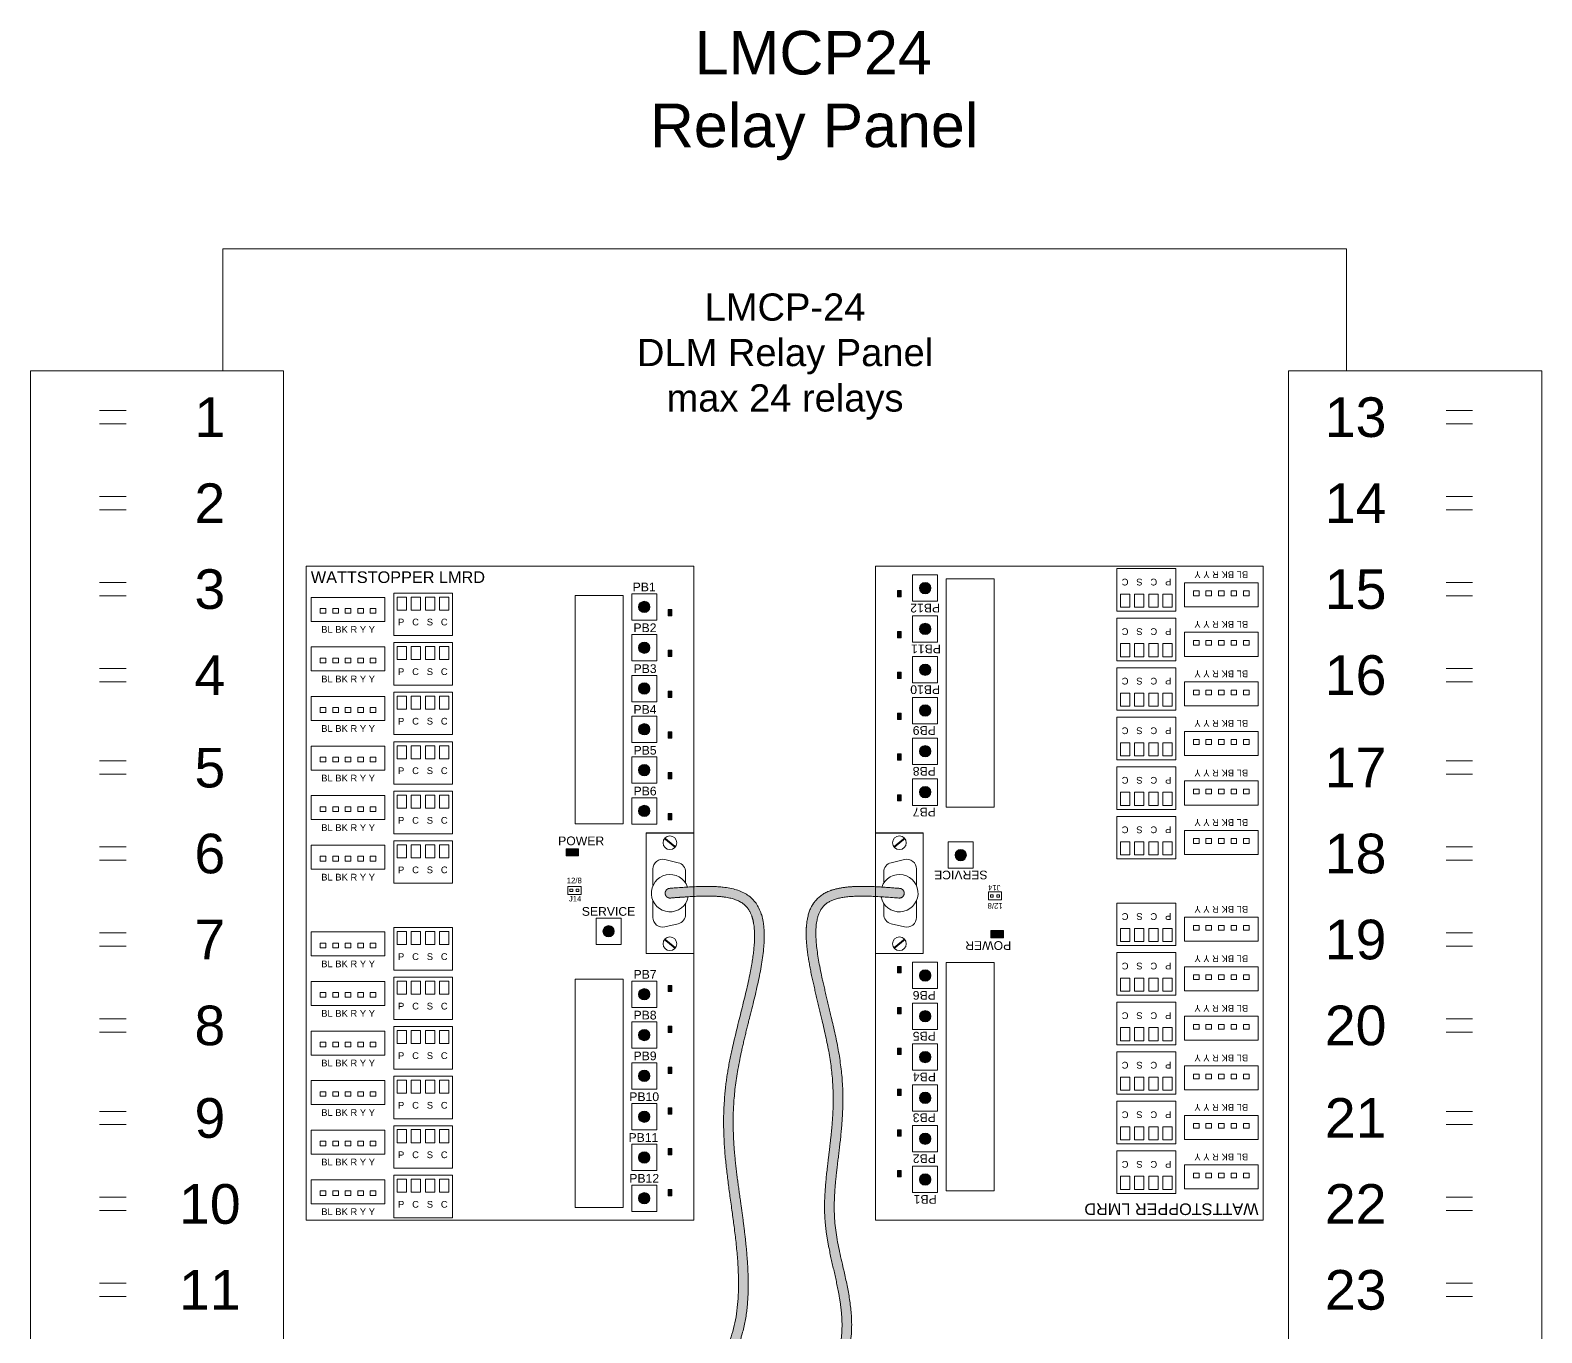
# Model space of a CAD drawing. Header units: inches. Extents: x -60 to 2005, y -577 to 104.
# Drawn here: x 546.19 to 561.79, y -368.43 to -354.99 of the extents above; entities that cross this region are included whole.
import ezdxf
from ezdxf.enums import TextEntityAlignment as Align

# ---------------------------------------------------------------- set-up
doc = ezdxf.new("R2010")
doc.units = ezdxf.units.IN
doc.header["$MEASUREMENT"] = 0
doc.layers.get('0').update_dxf_attribs({"lineweight": 5})
doc.layers.add('PANEL', color=7, linetype='Continuous', lineweight=0)
doc.layers.add('WS_DETAIL', color=7, linetype='Continuous', lineweight=5)
doc.styles.add('ARIAL', font='arial.ttf')

# ---------------------------------------------------------------- blocks, each defined once
blk = doc.blocks.new('LMRD_TW')
at = {"layer": 'PANEL'}
h = blk.add_hatch(color=256, dxfattribs=at)
h.dxf.hatch_style = 1
edge = h.paths.add_edge_path()
edge.add_arc((3.488, 6.329), 0.0585, 0, 360)
h = blk.add_hatch(color=256, dxfattribs=at)
h.dxf.hatch_style = 1
h.paths.add_polyline_path([(3.736, 6.238), (3.736, 6.303), (3.773, 6.303), (3.773, 6.238)])
h = blk.add_hatch(color=256, dxfattribs=at)
h.dxf.hatch_style = 1
edge = h.paths.add_edge_path()
edge.add_arc((3.488, 5.908), 0.0585, 0, 360)
h = blk.add_hatch(color=256, dxfattribs=at)
h.dxf.hatch_style = 1
h.paths.add_polyline_path([(3.736, 5.817), (3.736, 5.882), (3.773, 5.882), (3.773, 5.817)])
h = blk.add_hatch(color=256, dxfattribs=at)
h.dxf.hatch_style = 1
edge = h.paths.add_edge_path()
edge.add_arc((3.488, 5.487), 0.0585, 0, 360)
h = blk.add_hatch(color=256, dxfattribs=at)
h.dxf.hatch_style = 1
h.paths.add_polyline_path([(3.736, 5.396), (3.736, 5.461), (3.773, 5.461), (3.773, 5.396)])
h = blk.add_hatch(color=256, dxfattribs=at)
h.dxf.hatch_style = 1
edge = h.paths.add_edge_path()
edge.add_arc((3.488, 5.066), 0.0585, 0, 360)
h = blk.add_hatch(color=256, dxfattribs=at)
h.dxf.hatch_style = 1
h.paths.add_polyline_path([(3.736, 4.975), (3.736, 5.04), (3.773, 5.04), (3.773, 4.975)])
h = blk.add_hatch(color=256, dxfattribs=at)
h.dxf.hatch_style = 1
edge = h.paths.add_edge_path()
edge.add_arc((3.488, 4.645), 0.0585, 0, 360)
h = blk.add_hatch(color=256, dxfattribs=at)
h.dxf.hatch_style = 1
h.paths.add_polyline_path([(3.736, 4.554), (3.736, 4.619), (3.773, 4.619), (3.773, 4.554)])
h = blk.add_hatch(color=256, dxfattribs=at)
h.dxf.hatch_style = 1
edge = h.paths.add_edge_path()
edge.add_arc((3.488, 4.224), 0.0585, 0, 360)
h = blk.add_hatch(color=256, dxfattribs=at)
h.dxf.hatch_style = 1
h.paths.add_polyline_path([(3.736, 4.133), (3.736, 4.198), (3.773, 4.198), (3.773, 4.133)])
h = blk.add_hatch(color=256, dxfattribs=at)
h.dxf.hatch_style = 1
h.paths.add_polyline_path([(2.681, 3.834), (2.81, 3.834), (2.81, 3.76), (2.681, 3.76)])
h = blk.add_hatch(color=256, dxfattribs=at)
h.dxf.hatch_style = 1
edge = h.paths.add_edge_path()
edge.add_arc((3.121, 2.982), 0.0585, 0, 360)
h = blk.add_hatch(color=256, dxfattribs=at)
h.dxf.hatch_style = 1
edge = h.paths.add_edge_path()
edge.add_arc((3.488, 2.332), 0.0585, 0, 360)
h = blk.add_hatch(color=256, dxfattribs=at)
h.dxf.hatch_style = 1
h.paths.add_polyline_path([(3.736, 2.423), (3.736, 2.359), (3.773, 2.359), (3.773, 2.423)])
h = blk.add_hatch(color=256, dxfattribs=at)
h.dxf.hatch_style = 1
edge = h.paths.add_edge_path()
edge.add_arc((3.488, 1.911), 0.0585, 0, 360)
h = blk.add_hatch(color=256, dxfattribs=at)
h.dxf.hatch_style = 1
h.paths.add_polyline_path([(3.736, 2.002), (3.736, 1.938), (3.773, 1.938), (3.773, 2.002)])
h = blk.add_hatch(color=256, dxfattribs=at)
h.dxf.hatch_style = 1
h.paths.add_polyline_path([(3.736, 1.581), (3.736, 1.516), (3.773, 1.516), (3.773, 1.581)])
h = blk.add_hatch(color=256, dxfattribs=at)
h.dxf.hatch_style = 1
edge = h.paths.add_edge_path()
edge.add_arc((3.488, 1.49), 0.0585, 0, 360)
h = blk.add_hatch(color=256, dxfattribs=at)
h.dxf.hatch_style = 1
edge = h.paths.add_edge_path()
edge.add_arc((3.488, 1.069), 0.0585, 0, 360)
h = blk.add_hatch(color=256, dxfattribs=at)
h.dxf.hatch_style = 1
h.paths.add_polyline_path([(3.736, 1.16), (3.736, 1.095), (3.773, 1.095), (3.773, 1.16)])
h = blk.add_hatch(color=256, dxfattribs=at)
h.dxf.hatch_style = 1
edge = h.paths.add_edge_path()
edge.add_arc((3.488, 0.648), 0.0585, 0, 360)
h = blk.add_hatch(color=256, dxfattribs=at)
h.dxf.hatch_style = 1
h.paths.add_polyline_path([(3.736, 0.739), (3.736, 0.674), (3.773, 0.674), (3.773, 0.739)])
h = blk.add_hatch(color=256, dxfattribs=at)
h.dxf.hatch_style = 1
h.paths.add_polyline_path([(3.736, 0.318), (3.736, 0.253), (3.773, 0.253), (3.773, 0.318)])
h = blk.add_hatch(color=256, dxfattribs=at)
h.dxf.hatch_style = 1
edge = h.paths.add_edge_path()
edge.add_arc((3.488, 0.227), 0.0585, 0, 360)
for p, q in [((0, 6.75), (4, 6.75)), ((0, 0), (0, 6.75)), ((4, 0), (4, 6.75)), ((4, 0), (0, 0))]:
    blk.add_line(p, q, dxfattribs=at)
for points in [[(0.052, 6.179), (0.052, 6.427), (0.813, 6.427), (0.813, 6.179)], [(0.903, 6.472), (1.511, 6.472), (1.511, 6.033), (0.903, 6.033)], [(0.938, 6.431), (1.035, 6.431), (1.035, 6.296), (0.938, 6.296)], [(1.084, 6.431), (1.181, 6.431), (1.181, 6.296), (1.084, 6.296)], [(1.23, 6.431), (1.327, 6.431), (1.327, 6.296), (1.23, 6.296)], [(1.376, 6.431), (1.473, 6.431), (1.473, 6.296), (1.376, 6.296)], [(2.775, 6.447), (3.27, 6.447), (3.27, 4.09), (2.775, 4.09)], [(3.359, 6.193), (3.359, 6.465), (3.617, 6.465), (3.617, 6.193)], [(0.144, 6.264), (0.144, 6.313), (0.202, 6.313), (0.202, 6.264)], [(0.274, 6.264), (0.274, 6.313), (0.332, 6.313), (0.332, 6.264)], [(0.403, 6.264), (0.403, 6.313), (0.461, 6.313), (0.461, 6.264)], [(0.591, 6.264), (0.591, 6.313), (0.533, 6.313), (0.533, 6.264)], [(0.72, 6.264), (0.72, 6.313), (0.662, 6.313), (0.662, 6.264)], [(3.736, 6.238), (3.736, 6.303), (3.773, 6.303), (3.773, 6.238)], [(0.903, 5.961), (1.511, 5.961), (1.511, 5.522), (0.903, 5.522)], [(3.359, 5.772), (3.359, 6.044), (3.617, 6.044), (3.617, 5.772)], [(0.052, 5.668), (0.052, 5.916), (0.813, 5.916), (0.813, 5.668)], [(0.144, 5.752), (0.144, 5.801), (0.202, 5.801), (0.202, 5.752)], [(0.274, 5.752), (0.274, 5.801), (0.332, 5.801), (0.332, 5.752)], [(0.403, 5.752), (0.403, 5.801), (0.461, 5.801), (0.461, 5.752)], [(0.591, 5.752), (0.591, 5.801), (0.533, 5.801), (0.533, 5.752)], [(0.72, 5.752), (0.72, 5.801), (0.662, 5.801), (0.662, 5.752)], [(0.938, 5.92), (1.035, 5.92), (1.035, 5.785), (0.938, 5.785)], [(1.084, 5.92), (1.181, 5.92), (1.181, 5.785), (1.084, 5.785)], [(1.23, 5.92), (1.327, 5.92), (1.327, 5.785), (1.23, 5.785)], [(1.376, 5.92), (1.473, 5.92), (1.473, 5.785), (1.376, 5.785)], [(3.736, 5.817), (3.736, 5.882), (3.773, 5.882), (3.773, 5.817)], [(3.359, 5.351), (3.359, 5.623), (3.617, 5.623), (3.617, 5.351)], [(3.736, 5.396), (3.736, 5.461), (3.773, 5.461), (3.773, 5.396)], [(0.052, 5.157), (0.052, 5.405), (0.813, 5.405), (0.813, 5.157)], [(0.903, 5.45), (1.511, 5.45), (1.511, 5.011), (0.903, 5.011)], [(0.938, 5.409), (1.035, 5.409), (1.035, 5.274), (0.938, 5.274)], [(1.084, 5.409), (1.181, 5.409), (1.181, 5.274), (1.084, 5.274)], [(1.23, 5.409), (1.327, 5.409), (1.327, 5.274), (1.23, 5.274)], [(1.376, 5.409), (1.473, 5.409), (1.473, 5.274), (1.376, 5.274)], [(0.144, 5.241), (0.144, 5.29), (0.202, 5.29), (0.202, 5.241)], [(0.274, 5.241), (0.274, 5.29), (0.332, 5.29), (0.332, 5.241)], [(0.403, 5.241), (0.403, 5.29), (0.461, 5.29), (0.461, 5.241)], [(0.591, 5.241), (0.591, 5.29), (0.533, 5.29), (0.533, 5.241)], [(0.72, 5.241), (0.72, 5.29), (0.662, 5.29), (0.662, 5.241)], [(3.359, 4.93), (3.359, 5.202), (3.617, 5.202), (3.617, 4.93)], [(3.736, 4.975), (3.736, 5.04), (3.773, 5.04), (3.773, 4.975)], [(0.052, 4.645), (0.052, 4.893), (0.813, 4.893), (0.813, 4.645)], [(0.903, 4.938), (1.511, 4.938), (1.511, 4.499), (0.903, 4.499)], [(0.938, 4.897), (1.035, 4.897), (1.035, 4.762), (0.938, 4.762)], [(1.084, 4.897), (1.181, 4.897), (1.181, 4.762), (1.084, 4.762)], [(1.23, 4.897), (1.327, 4.897), (1.327, 4.762), (1.23, 4.762)], [(1.376, 4.897), (1.473, 4.897), (1.473, 4.762), (1.376, 4.762)], [(0.144, 4.73), (0.144, 4.779), (0.202, 4.779), (0.202, 4.73)], [(0.274, 4.73), (0.274, 4.779), (0.332, 4.779), (0.332, 4.73)], [(0.403, 4.73), (0.403, 4.779), (0.461, 4.779), (0.461, 4.73)], [(0.591, 4.73), (0.591, 4.779), (0.533, 4.779), (0.533, 4.73)], [(0.72, 4.73), (0.72, 4.779), (0.662, 4.779), (0.662, 4.73)], [(3.359, 4.509), (3.359, 4.781), (3.617, 4.781), (3.617, 4.509)], [(3.736, 4.554), (3.736, 4.619), (3.773, 4.619), (3.773, 4.554)], [(0.052, 4.134), (0.052, 4.382), (0.813, 4.382), (0.813, 4.134)], [(0.903, 4.427), (1.511, 4.427), (1.511, 3.988), (0.903, 3.988)], [(0.938, 4.386), (1.035, 4.386), (1.035, 4.251), (0.938, 4.251)], [(1.084, 4.386), (1.181, 4.386), (1.181, 4.251), (1.084, 4.251)], [(1.23, 4.386), (1.327, 4.386), (1.327, 4.251), (1.23, 4.251)], [(1.376, 4.386), (1.473, 4.386), (1.473, 4.251), (1.376, 4.251)], [(0.144, 4.218), (0.144, 4.267), (0.202, 4.267), (0.202, 4.218)], [(0.274, 4.218), (0.274, 4.267), (0.332, 4.267), (0.332, 4.218)], [(0.403, 4.218), (0.403, 4.267), (0.461, 4.267), (0.461, 4.218)], [(0.591, 4.218), (0.591, 4.267), (0.533, 4.267), (0.533, 4.218)], [(0.72, 4.218), (0.72, 4.267), (0.662, 4.267), (0.662, 4.218)], [(3.359, 4.088), (3.359, 4.36), (3.617, 4.36), (3.617, 4.088)], [(3.736, 4.133), (3.736, 4.198), (3.773, 4.198), (3.773, 4.133)], [(0.903, 3.916), (1.511, 3.916), (1.511, 3.477), (0.903, 3.477)], [(3.509, 2.754), (3.509, 3.996), (4, 3.996), (4, 2.754)], [(0.052, 3.623), (0.052, 3.871), (0.813, 3.871), (0.813, 3.623)], [(0.144, 3.707), (0.144, 3.756), (0.202, 3.756), (0.202, 3.707)], [(0.274, 3.707), (0.274, 3.756), (0.332, 3.756), (0.332, 3.707)], [(0.403, 3.707), (0.403, 3.756), (0.461, 3.756), (0.461, 3.707)], [(0.591, 3.707), (0.591, 3.756), (0.533, 3.756), (0.533, 3.707)], [(0.72, 3.707), (0.72, 3.756), (0.662, 3.756), (0.662, 3.707)], [(0.938, 3.875), (1.035, 3.875), (1.035, 3.74), (0.938, 3.74)], [(1.084, 3.875), (1.181, 3.875), (1.181, 3.74), (1.084, 3.74)], [(1.23, 3.875), (1.327, 3.875), (1.327, 3.74), (1.23, 3.74)], [(1.376, 3.875), (1.473, 3.875), (1.473, 3.74), (1.376, 3.74)], [(2.681, 3.834), (2.81, 3.834), (2.81, 3.76), (2.681, 3.76)], [(2.701, 3.36), (2.701, 3.443), (2.836, 3.443), (2.836, 3.36)], [(2.75, 3.391), (2.75, 3.415), (2.721, 3.415), (2.721, 3.391)], [(2.815, 3.391), (2.815, 3.415), (2.786, 3.415), (2.786, 3.391)], [(0.052, 2.728), (0.052, 2.976), (0.813, 2.976), (0.813, 2.728)], [(0.903, 3.021), (1.511, 3.021), (1.511, 2.582), (0.903, 2.582)], [(0.938, 2.98), (1.035, 2.98), (1.035, 2.845), (0.938, 2.845)], [(1.084, 2.98), (1.181, 2.98), (1.181, 2.845), (1.084, 2.845)], [(1.23, 2.98), (1.327, 2.98), (1.327, 2.845), (1.23, 2.845)], [(1.376, 2.98), (1.473, 2.98), (1.473, 2.845), (1.376, 2.845)], [(2.992, 2.846), (2.992, 3.118), (3.25, 3.118), (3.25, 2.846)], [(0.144, 2.812), (0.144, 2.861), (0.202, 2.861), (0.202, 2.812)], [(0.274, 2.812), (0.274, 2.861), (0.332, 2.861), (0.332, 2.812)], [(0.403, 2.812), (0.403, 2.861), (0.461, 2.861), (0.461, 2.812)], [(0.591, 2.812), (0.591, 2.861), (0.533, 2.861), (0.533, 2.812)], [(0.72, 2.812), (0.72, 2.861), (0.662, 2.861), (0.662, 2.812)], [(0.903, 2.51), (1.511, 2.51), (1.511, 2.071), (0.903, 2.071)], [(0.052, 2.217), (0.052, 2.465), (0.813, 2.465), (0.813, 2.217)], [(0.144, 2.301), (0.144, 2.35), (0.202, 2.35), (0.202, 2.301)], [(0.274, 2.301), (0.274, 2.35), (0.332, 2.35), (0.332, 2.301)], [(0.403, 2.301), (0.403, 2.35), (0.461, 2.35), (0.461, 2.301)], [(0.591, 2.301), (0.591, 2.35), (0.533, 2.35), (0.533, 2.301)], [(0.72, 2.301), (0.72, 2.35), (0.662, 2.35), (0.662, 2.301)], [(0.938, 2.469), (1.035, 2.469), (1.035, 2.334), (0.938, 2.334)], [(1.084, 2.469), (1.181, 2.469), (1.181, 2.334), (1.084, 2.334)], [(1.23, 2.469), (1.327, 2.469), (1.327, 2.334), (1.23, 2.334)], [(1.376, 2.469), (1.473, 2.469), (1.473, 2.334), (1.376, 2.334)], [(2.775, 2.488), (3.27, 2.488), (3.27, 0.131), (2.775, 0.131)], [(3.359, 2.196), (3.359, 2.469), (3.617, 2.469), (3.617, 2.196)], [(3.736, 2.423), (3.736, 2.359), (3.773, 2.359), (3.773, 2.423)], [(3.359, 1.775), (3.359, 2.048), (3.617, 2.048), (3.617, 1.775)], [(0.052, 1.705), (0.052, 1.953), (0.813, 1.953), (0.813, 1.705)], [(0.903, 1.998), (1.511, 1.998), (1.511, 1.559), (0.903, 1.559)], [(0.938, 1.957), (1.035, 1.957), (1.035, 1.823), (0.938, 1.823)], [(1.084, 1.957), (1.181, 1.957), (1.181, 1.823), (1.084, 1.823)], [(1.23, 1.957), (1.327, 1.957), (1.327, 1.823), (1.23, 1.823)], [(1.376, 1.957), (1.473, 1.957), (1.473, 1.823), (1.376, 1.823)], [(3.736, 2.002), (3.736, 1.938), (3.773, 1.938), (3.773, 2.002)], [(0.144, 1.79), (0.144, 1.839), (0.202, 1.839), (0.202, 1.79)], [(0.274, 1.79), (0.274, 1.839), (0.332, 1.839), (0.332, 1.79)], [(0.403, 1.79), (0.403, 1.839), (0.461, 1.839), (0.461, 1.79)], [(0.591, 1.79), (0.591, 1.839), (0.533, 1.839), (0.533, 1.79)], [(0.72, 1.79), (0.72, 1.839), (0.662, 1.839), (0.662, 1.79)], [(3.359, 1.354), (3.359, 1.626), (3.617, 1.626), (3.617, 1.354)], [(3.736, 1.581), (3.736, 1.516), (3.773, 1.516), (3.773, 1.581)], [(0.052, 1.194), (0.052, 1.442), (0.813, 1.442), (0.813, 1.194)], [(0.903, 1.487), (1.511, 1.487), (1.511, 1.048), (0.903, 1.048)], [(0.938, 1.446), (1.035, 1.446), (1.035, 1.311), (0.938, 1.311)], [(1.084, 1.446), (1.181, 1.446), (1.181, 1.311), (1.084, 1.311)], [(1.23, 1.446), (1.327, 1.446), (1.327, 1.311), (1.23, 1.311)], [(1.376, 1.446), (1.473, 1.446), (1.473, 1.311), (1.376, 1.311)], [(0.144, 1.279), (0.144, 1.327), (0.202, 1.327), (0.202, 1.279)], [(0.274, 1.279), (0.274, 1.327), (0.332, 1.327), (0.332, 1.279)], [(0.403, 1.279), (0.403, 1.327), (0.461, 1.327), (0.461, 1.279)], [(0.591, 1.279), (0.591, 1.327), (0.533, 1.327), (0.533, 1.279)], [(0.72, 1.279), (0.72, 1.327), (0.662, 1.327), (0.662, 1.279)], [(3.359, 0.933), (3.359, 1.205), (3.617, 1.205), (3.617, 0.933)], [(3.736, 1.16), (3.736, 1.095), (3.773, 1.095), (3.773, 1.16)], [(0.903, 0.976), (1.511, 0.976), (1.511, 0.537), (0.903, 0.537)], [(0.052, 0.683), (0.052, 0.931), (0.813, 0.931), (0.813, 0.683)], [(0.144, 0.767), (0.144, 0.816), (0.202, 0.816), (0.202, 0.767)], [(0.274, 0.767), (0.274, 0.816), (0.332, 0.816), (0.332, 0.767)], [(0.403, 0.767), (0.403, 0.816), (0.461, 0.816), (0.461, 0.767)], [(0.591, 0.767), (0.591, 0.816), (0.533, 0.816), (0.533, 0.767)], [(0.72, 0.767), (0.72, 0.816), (0.662, 0.816), (0.662, 0.767)], [(0.938, 0.935), (1.035, 0.935), (1.035, 0.8), (0.938, 0.8)], [(1.084, 0.935), (1.181, 0.935), (1.181, 0.8), (1.084, 0.8)], [(1.23, 0.935), (1.327, 0.935), (1.327, 0.8), (1.23, 0.8)], [(1.376, 0.935), (1.473, 0.935), (1.473, 0.8), (1.376, 0.8)], [(3.359, 0.512), (3.359, 0.784), (3.617, 0.784), (3.617, 0.512)], [(3.736, 0.739), (3.736, 0.674), (3.773, 0.674), (3.773, 0.739)], [(0.052, 0.171), (0.052, 0.419), (0.813, 0.419), (0.813, 0.171)], [(0.903, 0.464), (1.511, 0.464), (1.511, 0.025), (0.903, 0.025)], [(0.938, 0.423), (1.035, 0.423), (1.035, 0.289), (0.938, 0.289)], [(1.084, 0.423), (1.181, 0.423), (1.181, 0.289), (1.084, 0.289)], [(1.23, 0.423), (1.327, 0.423), (1.327, 0.289), (1.23, 0.289)], [(1.376, 0.423), (1.473, 0.423), (1.473, 0.289), (1.376, 0.289)], [(3.359, 0.091), (3.359, 0.363), (3.617, 0.363), (3.617, 0.091)], [(3.736, 0.318), (3.736, 0.253), (3.773, 0.253), (3.773, 0.318)], [(0.144, 0.256), (0.144, 0.305), (0.202, 0.305), (0.202, 0.256)], [(0.274, 0.256), (0.274, 0.305), (0.332, 0.305), (0.332, 0.256)], [(0.403, 0.256), (0.403, 0.305), (0.461, 0.305), (0.461, 0.256)], [(0.591, 0.256), (0.591, 0.305), (0.533, 0.305), (0.533, 0.256)], [(0.72, 0.256), (0.72, 0.305), (0.662, 0.305), (0.662, 0.256)]]:
    blk.add_lwpolyline(points, close=True, dxfattribs=at)
for centre in [(3.488, 6.329), (3.488, 5.908), (3.488, 5.487), (3.488, 5.066), (3.488, 4.645), (3.488, 4.224), (3.121, 2.982), (3.488, 2.332), (3.488, 1.911), (3.488, 1.49), (3.488, 1.069), (3.488, 0.648), (3.488, 0.227)]:
    blk.add_circle(centre, 0.0585, dxfattribs=at)
at = {"layer": 'PANEL', "style": 'ARIAL'}
for s, height, p in [('BL BK R Y Y ', 0.06939, (0.155, 6.062)), ('P   C   S   C', 0.06939, (0.948, 6.138)), ('BL BK R Y Y ', 0.06939, (0.155, 5.551)), ('P   C   S   C', 0.06939, (0.948, 5.626)), ('P   C   S   C', 0.06939, (0.948, 5.115)), ('BL BK R Y Y ', 0.06939, (0.155, 5.04)), ('BL BK R Y Y ', 0.06939, (0.155, 4.528)), ('P   C   S   C', 0.06939, (0.948, 4.604)), ('BL BK R Y Y ', 0.06939, (0.155, 4.017)), ('P   C   S   C', 0.06939, (0.948, 4.092)), ('POWER', 0.09, (2.6, 3.87)), ('P   C   S   C', 0.06939, (0.948, 3.581)), ('BL BK R Y Y ', 0.06939, (0.155, 3.506)), ('SERVICE', 0.09, (2.844, 3.142)), ('BL BK R Y Y ', 0.06939, (0.155, 2.611)), ('P   C   S   C', 0.06939, (0.948, 2.686)), ('P   C   S   C', 0.06939, (0.948, 2.175)), ('BL BK R Y Y ', 0.06939, (0.155, 2.1)), ('P   C   S   C', 0.06939, (0.948, 1.664)), ('BL BK R Y Y ', 0.06939, (0.155, 1.588)), ('BL BK R Y Y ', 0.06939, (0.155, 1.077)), ('P   C   S   C', 0.06939, (0.948, 1.152)), ('BL BK R Y Y ', 0.06939, (0.155, 0.566)), ('P   C   S   C', 0.06939, (0.948, 0.641)), ('P   C   S   C', 0.06939, (0.948, 0.13)), ('BL BK R Y Y ', 0.06939, (0.155, 0.054))]:
    blk.add_text(s, height=height, dxfattribs=at).set_placement(p)
for s, width, insert, char_height, attachment_point in [('WATTSTOPPER LMRD', 1.78982, (0.048, 6.696), 0.12, 1), ('PB1', 0.21546, (3.488, 6.58), 0.09, 2), ('PB2', 0.23192, (3.496, 6.159), 0.09, 2), ('PB3', 0.23284, (3.497, 5.737), 0.09, 2), ('PB4', 0.23247, (3.496, 5.316), 0.09, 2), ('PB5', 0.23351, (3.497, 4.895), 0.09, 2), ('PB6', 0.23278, (3.497, 4.474), 0.09, 2), ('\\pi1.2927;12/8', 2.72871, (1.396, 3.535), 0.05722, 1), ('\\pi1.3029;J14', 2.72871, (1.408, 3.347), 0.05722, 1), ('PB7', 0.23284, (3.497, 2.583), 0.09, 2), ('PB8', 0.23302, (3.497, 2.162), 0.09, 2), ('PB9', 0.23302, (3.497, 1.741), 0.09, 2), ('PB10', 0.30246, (3.488, 1.32), 0.09, 2), ('PB11', 0.28539, (3.48, 0.899), 0.09, 2), ('PB12', 0.30184, (3.488, 0.478), 0.09, 2)]:
    blk.add_mtext_dynamic_manual_height_columns(s, width=width, gutter_width=1, heights=[0], dxfattribs=dict(at, insert=insert, char_height=char_height, attachment_point=attachment_point))
blk = doc.blocks.new('LMCP-24_TW')
at = {"linetype": 'Continuous'}
h = blk.add_hatch(color=256, dxfattribs=at)
h.dxf.hatch_style = 1
edge = h.paths.add_edge_path()
edge.add_spline(control_points=[(-9.44, 122.15), (-9.67, 122.13), (-9.85, 122.29), (-9.87, 122.52), (-9.88, 122.75), (-9.73, 122.93), (-9.5, 122.95), (-8.26, 123.05), (-7.02, 123.14), (-5.12, 123.08), (-4.41, 122.99), (-3.18, 122.55), (-2.67, 122.17), (-1.89, 121.01), (-1.71, 120.18), (-1.66, 118.08), (-1.87, 116.74), (-2.47, 113.89), (-2.88, 112.37), (-3.6, 109.41), (-3.9, 107.98), (-4.36, 104.3), (-4.27, 102.23), (-3.82, 98.09), (-3.45, 96), (-3.01, 91.75), (-2.9, 89.72), (-3.34, 86.57), (-3.68, 85.37), (-4.84, 83.23), (-5.68, 82.31), (-8.29, 80.28), (-10.33, 79.41), (-14, 78.33), (-15.6, 78), (-18.5, 77.14), (-19.79, 76.61), (-21.74, 74.93), (-22.45, 73.73), (-23.45, 70.98), (-23.75, 69.44), (-24.12, 66.32), (-24.18, 64.77), (-24.21, 61.98), (-24.18, 60.69), (-24.15, 59.41), (-24.14, 59.26), (-24.21, 59.13), (-24.34, 59.06), (-24.46, 58.98), (-24.61, 58.98), (-24.74, 59.05), (-24.87, 59.12), (-24.94, 59.24), (-24.95, 59.39), (-24.98, 60.68), (-25.01, 61.97), (-24.98, 64.81), (-24.91, 66.39), (-24.54, 69.59), (-24.23, 71.19), (-23.19, 74.04), (-22.46, 75.31), (-19.77, 77.76), (-17.44, 78.33), (-13.52, 79.31), (-11.96, 79.71), (-9.05, 80.89), (-7.72, 81.65), (-5.73, 83.41), (-5.03, 84.37), (-4.14, 86.61), (-3.91, 87.88), (-3.75, 90.85), (-3.88, 92.57), (-4.64, 99.05), (-5.63, 102.99), (-4.13, 110.88), (-3.36, 113.48), (-2.54, 117.49), (-2.37, 119.02), (-2.7, 120.79), (-2.95, 121.29), (-3.77, 121.97), (-4.4, 122.17), (-6.04, 122.35), (-7.03, 122.32), (-8.51, 122.22), (-8.97, 122.19), (-9.44, 122.15)], knot_values=[0, 0, 0, 0, 1.570796, 1.570796, 1.570796, 3.141593, 3.141593, 3.141593, 3.535137, 3.535137, 3.80871, 3.80871, 4.082284, 4.082284, 4.444189, 4.444189, 4.899139, 4.899139, 5.357847, 5.357847, 5.816555, 5.816555, 6.639643, 6.639643, 7.462731, 7.462731, 8.152808, 8.152808, 8.60835, 8.60835, 9.063892, 9.063892, 9.805348, 9.805348, 10.372797, 10.372797, 10.940245, 10.940245, 11.507693, 11.507693, 12.054583, 12.054583, 12.601473, 12.601473, 13.096939, 13.096939, 13.096939, 14.144137, 14.144137, 14.144137, 15.191334, 15.191334, 15.191334, 16.238532, 16.238532, 16.238532, 16.734654, 16.734654, 17.282669, 17.282669, 17.830683, 17.830683, 18.371499, 18.371499, 19.235823, 19.235823, 19.796273, 19.796273, 20.356723, 20.356723, 20.85035, 20.85035, 21.343977, 21.343977, 21.948777, 21.948777, 23.709351, 23.709351, 24.468821, 24.468821, 25.029847, 25.029847, 25.36882, 25.36882, 25.707794, 25.707794, 26.046767, 26.046767, 26.193879, 26.193879, 26.193879, 26.193879], weights=[1, 0.804738, 0.804738, 1, 0.804738, 0.804738, 1, 1, 1, 1, 1, 1, 1, 1, 1, 1, 1, 1, 1, 1, 1, 1, 1, 1, 1, 1, 1, 1, 1, 1, 1, 1, 1, 1, 1, 1, 1, 1, 1, 1, 1, 1, 1, 1, 1, 1, 0.910684, 0.910684, 1, 0.910684, 0.910684, 1, 0.910684, 0.910684, 1, 1, 1, 1, 1, 1, 1, 1, 1, 1, 1, 1, 1, 1, 1, 1, 1, 1, 1, 1, 1, 1, 1, 1, 1, 1, 1, 1, 1, 1, 1, 1, 1, 1, 1, 1], degree=3, periodic=0)
h = blk.add_hatch(color=256, dxfattribs=at)
h.dxf.hatch_style = 1
edge = h.paths.add_edge_path()
edge.add_spline(control_points=[(-12.99, 59.34), (-12.78, 60.69), (-12.57, 62.03), (-12.01, 65.05), (-11.64, 66.79), (-10.56, 70.09), (-9.86, 71.63), (-8.25, 73.61), (-7.49, 74.22), (-5.67, 75.17), (-4.63, 75.54), (-2.36, 76.34), (-1.12, 76.8), (2.78, 79.14), (4.82, 82.07), (5.74, 87.15), (5.39, 89.14), (4.68, 92.31), (4.37, 93.55), (3.88, 97.21), (4.31, 99.56), (4.74, 103.49), (4.84, 104.85), (4.75, 107.7), (4.53, 109.21), (3.88, 112.26), (3.48, 113.81), (2.8, 116.85), (2.54, 118.32), (2.6, 120.3), (2.78, 120.94), (3.38, 121.71), (3.74, 121.93), (4.8, 122.24), (5.48, 122.3), (7.21, 122.32), (8.32, 122.24), (9.44, 122.15), (9.58, 122.14), (9.72, 122.2), (9.8, 122.33), (9.88, 122.45), (9.89, 122.59), (9.83, 122.72), (9.76, 122.86), (9.64, 122.94), (9.5, 122.95), (8.42, 123.03), (7.34, 123.12), (5.55, 123.11), (4.8, 123.05), (3.5, 122.71), (2.94, 122.4), (2.09, 121.4), (1.87, 120.68), (1.64, 118.06), (2.21, 115.74), (3.08, 112.09), (3.38, 110.85), (3.83, 108.46), (3.96, 107.32), (4.07, 103.9), (3.73, 101.8), (3.38, 98.68), (3.29, 97.65), (3.29, 95.55), (3.42, 94.48), (4.11, 90.9), (4.94, 88.38), (4.56, 84.74), (4.17, 83.53), (3.03, 81.38), (2.32, 80.42), (0.63, 78.79), (-0.33, 78.14), (-2.55, 77.09), (-3.84, 76.69), (-6.02, 75.87), (-6.94, 75.47), (-8.59, 74.37), (-9.3, 73.65), (-10.81, 71.54), (-11.46, 69.98), (-12.46, 66.77), (-12.81, 65.12), (-13.36, 62.17), (-13.57, 60.81), (-13.78, 59.46), (-13.8, 59.31), (-13.75, 59.18), (-13.63, 59.09), (-13.52, 58.99), (-13.38, 58.97), (-13.24, 59.03), (-13.1, 59.08), (-13.01, 59.19), (-12.99, 59.34)], knot_values=[0, 0, 0, 0, 0.522865, 0.522865, 1.146028, 1.146028, 1.76919, 1.76919, 2.184446, 2.184446, 2.599701, 2.599701, 3.067032, 3.067032, 4.186777, 4.186777, 4.901536, 4.901536, 5.377342, 5.377342, 6.367701, 6.367701, 6.856107, 6.856107, 7.322653, 7.322653, 7.789199, 7.789199, 8.304502, 8.304502, 8.673391, 8.673391, 8.94783, 8.94783, 9.22227, 9.22227, 9.575948, 9.575948, 9.575948, 10.623146, 10.623146, 10.623146, 11.670343, 11.670343, 11.670343, 12.717541, 12.717541, 12.717541, 13.058038, 13.058038, 13.331628, 13.331628, 13.605218, 13.605218, 13.937474, 13.937474, 14.689549, 14.689549, 15.065586, 15.065586, 15.441624, 15.441624, 16.256515, 16.256515, 16.663961, 16.663961, 17.071407, 17.071407, 18.022337, 18.022337, 18.497802, 18.497802, 18.93273, 18.93273, 19.367659, 19.367659, 19.85551, 19.85551, 20.228046, 20.228046, 20.600581, 20.600581, 21.18537, 21.18537, 21.77016, 21.77016, 22.293489, 22.293489, 22.293489, 23.340686, 23.340686, 23.340686, 24.387884, 24.387884, 24.387884, 25.435081, 25.435081, 25.435081, 25.435081], weights=[1, 1, 1, 1, 1, 1, 1, 1, 1, 1, 1, 1, 1, 1, 1, 1, 1, 1, 1, 1, 1, 1, 1, 1, 1, 1, 1, 1, 1, 1, 1, 1, 1, 1, 1, 1, 1, 1, 0.910684, 0.910684, 1, 0.910684, 0.910684, 1, 0.910684, 0.910684, 1, 1, 1, 1, 1, 1, 1, 1, 1, 1, 1, 1, 1, 1, 1, 1, 1, 1, 1, 1, 1, 1, 1, 1, 1, 1, 1, 1, 1, 1, 1, 1, 1, 1, 1, 1, 1, 1, 1, 1, 1, 1, 0.910684, 0.910684, 1, 0.910684, 0.910684, 1, 0.910684, 0.910684, 1], degree=3, periodic=0)
for p, q in [((-9.89, 125.33), (-8.79, 125.07)), ((9.89, 125.33), (8.79, 125.07)), ((-10.88, 123.19), (-10.88, 124.55)), ((-8.18, 123.4), (-8.18, 124.29)), ((8.18, 123.4), (8.18, 124.29)), ((10.88, 123.19), (10.88, 124.55)), ((-10.88, 120.55), (-10.88, 121.92)), ((-8.18, 120.81), (-8.18, 121.7)), ((8.18, 120.81), (8.18, 121.7)), ((10.88, 120.55), (10.88, 121.92)), ((-9.89, 119.77), (-8.79, 120.03)), ((9.89, 119.77), (8.79, 120.03))]:
    blk.add_line(p, q)
for points in [[(-7.5, 122.29), (-7.5, 117.58), (-11.43, 117.58), (-11.43, 127.52), (-7.5, 127.52), (-7.5, 123.09)], [(7.5, 122.28), (7.5, 117.58), (11.43, 117.58), (11.43, 127.52), (7.5, 127.52), (7.5, 123.08)]]:
    blk.add_lwpolyline(points)
at = {"linetype": 'Continuous', "const_width": 0.16}
for points in [[(-9.91, 127.08), (-9.03, 126.36)], [(9.91, 127.08), (9.03, 126.36)], [(-9.91, 118.74), (-9.03, 118.02)], [(9.91, 118.74), (9.03, 118.02)]]:
    blk.add_lwpolyline(points, dxfattribs=at)
for centre in [(-9.47, 126.72), (9.47, 126.72), (-9.47, 118.38), (9.47, 118.38)]:
    blk.add_circle(centre, 0.569)
for centre, start, end in [((-10.08, 124.55), 76.5305, 180), ((-8.98, 124.29), 0, 76.5305), ((8.98, 124.29), 103.4695, 180), ((10.08, 124.55), 0, 103.4695), ((-10.08, 120.55), 180, 283.4695), ((-8.98, 120.81), 283.4695, 0), ((8.98, 120.81), 180, 256.5305), ((10.08, 120.55), 256.5305, 0)]:
    blk.add_arc(centre, 0.8, start, end)
at = {"linetype": 'Continuous'}
for centre, start, end in [((-9.47, 122.55), 19.1807, 349.1551), ((9.47, 122.55), 190.9333, 160.9071)]:
    blk.add_arc(centre, 1.54, start, end, dxfattribs=at)
for points, weights, knots in [([(-9.44, 122.15), (-9.67, 122.13), (-9.85, 122.29), (-9.87, 122.52), (-9.88, 122.75), (-9.73, 122.93), (-9.5, 122.95), (-8.26, 123.05), (-7.02, 123.14), (-5.12, 123.08), (-4.41, 122.99), (-3.18, 122.55), (-2.67, 122.17), (-1.89, 121.01), (-1.71, 120.18), (-1.66, 118.08), (-1.87, 116.74), (-2.47, 113.89), (-2.88, 112.37), (-3.6, 109.41), (-3.9, 107.98), (-4.36, 104.3), (-4.27, 102.23), (-3.82, 98.09), (-3.45, 96), (-3.01, 91.75), (-2.9, 89.72), (-3.34, 86.57), (-3.68, 85.37), (-4.84, 83.23), (-5.68, 82.31), (-8.29, 80.28), (-10.33, 79.41), (-14, 78.33), (-15.6, 78), (-18.5, 77.14), (-19.79, 76.61), (-21.74, 74.93), (-22.45, 73.73), (-23.45, 70.98), (-23.75, 69.44), (-24.12, 66.32), (-24.18, 64.77), (-24.21, 61.98), (-24.18, 60.69), (-24.15, 59.41), (-24.14, 59.26), (-24.21, 59.13), (-24.34, 59.06), (-24.46, 58.98), (-24.61, 58.98), (-24.74, 59.05), (-24.87, 59.12), (-24.94, 59.24), (-24.95, 59.39), (-24.98, 60.68), (-25.01, 61.97), (-24.98, 64.81), (-24.91, 66.39), (-24.54, 69.59), (-24.23, 71.19), (-23.19, 74.04), (-22.46, 75.31), (-19.77, 77.76), (-17.44, 78.33), (-13.52, 79.31), (-11.96, 79.71), (-9.05, 80.89), (-7.72, 81.65), (-5.73, 83.41), (-5.03, 84.37), (-4.14, 86.61), (-3.91, 87.88), (-3.75, 90.85), (-3.88, 92.57), (-4.64, 99.05), (-5.63, 102.99), (-4.13, 110.88), (-3.36, 113.48), (-2.54, 117.49), (-2.37, 119.02), (-2.7, 120.79), (-2.95, 121.29), (-3.77, 121.97), (-4.4, 122.17), (-6.04, 122.35), (-7.03, 122.32), (-8.51, 122.22), (-8.97, 122.19), (-9.44, 122.15)], [1, 0.804737854124, 0.804737854124, 1, 0.804737854124, 0.804737854124, 1, 1, 1, 1, 1, 1, 1, 1, 1, 1, 1, 1, 1, 1, 1, 1, 1, 1, 1, 1, 1, 1, 1, 1, 1, 1, 1, 1, 1, 1, 1, 1, 1, 1, 1, 1, 1, 1, 1, 1, 0.910683602518, 0.910683602518, 1, 0.910683602518, 0.910683602518, 1, 0.910683602518, 0.910683602518, 1, 1, 1, 1, 1, 1, 1, 1, 1, 1, 1, 1, 1, 1, 1, 1, 1, 1, 1, 1, 1, 1, 1, 1, 1, 1, 1, 1, 1, 1, 1, 1, 1, 1, 1, 1], [0, 0, 0, 0, 1.570796, 1.570796, 1.570796, 3.141593, 3.141593, 3.141593, 3.535137, 3.535137, 3.80871, 3.80871, 4.082284, 4.082284, 4.444189, 4.444189, 4.899139, 4.899139, 5.357847, 5.357847, 5.816555, 5.816555, 6.639643, 6.639643, 7.462731, 7.462731, 8.152808, 8.152808, 8.60835, 8.60835, 9.063892, 9.063892, 9.805348, 9.805348, 10.372797, 10.372797, 10.940245, 10.940245, 11.507693, 11.507693, 12.054583, 12.054583, 12.601473, 12.601473, 13.096939, 13.096939, 13.096939, 14.144137, 14.144137, 14.144137, 15.191334, 15.191334, 15.191334, 16.238532, 16.238532, 16.238532, 16.734654, 16.734654, 17.282669, 17.282669, 17.830683, 17.830683, 18.371499, 18.371499, 19.235823, 19.235823, 19.796273, 19.796273, 20.356723, 20.356723, 20.85035, 20.85035, 21.343977, 21.343977, 21.948777, 21.948777, 23.709351, 23.709351, 24.468821, 24.468821, 25.029847, 25.029847, 25.36882, 25.36882, 25.707794, 25.707794, 26.046767, 26.046767, 26.193879, 26.193879, 26.193879, 26.193879]), ([(-12.99, 59.34), (-12.78, 60.69), (-12.57, 62.03), (-12.01, 65.05), (-11.64, 66.79), (-10.56, 70.09), (-9.86, 71.63), (-8.25, 73.61), (-7.49, 74.22), (-5.67, 75.17), (-4.63, 75.54), (-2.36, 76.34), (-1.12, 76.8), (2.78, 79.14), (4.82, 82.07), (5.74, 87.15), (5.39, 89.14), (4.68, 92.31), (4.37, 93.55), (3.88, 97.21), (4.31, 99.56), (4.74, 103.49), (4.84, 104.85), (4.75, 107.7), (4.53, 109.21), (3.88, 112.26), (3.48, 113.81), (2.8, 116.85), (2.54, 118.32), (2.6, 120.3), (2.78, 120.94), (3.38, 121.71), (3.74, 121.93), (4.8, 122.24), (5.48, 122.3), (7.21, 122.32), (8.32, 122.24), (9.44, 122.15), (9.58, 122.14), (9.72, 122.2), (9.8, 122.33), (9.88, 122.45), (9.89, 122.59), (9.83, 122.72), (9.76, 122.86), (9.64, 122.94), (9.5, 122.95), (8.42, 123.03), (7.34, 123.12), (5.55, 123.11), (4.8, 123.05), (3.5, 122.71), (2.94, 122.4), (2.09, 121.4), (1.87, 120.68), (1.64, 118.06), (2.21, 115.74), (3.08, 112.09), (3.38, 110.85), (3.83, 108.46), (3.96, 107.32), (4.07, 103.9), (3.73, 101.8), (3.38, 98.68), (3.29, 97.65), (3.29, 95.55), (3.42, 94.48), (4.11, 90.9), (4.94, 88.38), (4.56, 84.74), (4.17, 83.53), (3.03, 81.38), (2.32, 80.42), (0.63, 78.79), (-0.33, 78.14), (-2.55, 77.09), (-3.84, 76.69), (-6.02, 75.87), (-6.94, 75.47), (-8.59, 74.37), (-9.3, 73.65), (-10.81, 71.54), (-11.46, 69.98), (-12.46, 66.77), (-12.81, 65.12), (-13.36, 62.17), (-13.57, 60.81), (-13.78, 59.46), (-13.8, 59.31), (-13.75, 59.18), (-13.63, 59.09), (-13.52, 58.99), (-13.38, 58.97), (-13.24, 59.03), (-13.1, 59.08), (-13.01, 59.19), (-12.99, 59.34)], [1, 1, 1, 1, 1, 1, 1, 1, 1, 1, 1, 1, 1, 1, 1, 1, 1, 1, 1, 1, 1, 1, 1, 1, 1, 1, 1, 1, 1, 1, 1, 1, 1, 1, 1, 1, 1, 1, 0.910683602523, 0.910683602523, 1, 0.910683602523, 0.910683602523, 1, 0.910683602523, 0.910683602523, 1, 1, 1, 1, 1, 1, 1, 1, 1, 1, 1, 1, 1, 1, 1, 1, 1, 1, 1, 1, 1, 1, 1, 1, 1, 1, 1, 1, 1, 1, 1, 1, 1, 1, 1, 1, 1, 1, 1, 1, 1, 1, 0.91068360252, 0.91068360252, 1, 0.91068360252, 0.91068360252, 1, 0.91068360252, 0.91068360252, 1], [0, 0, 0, 0, 0.522865, 0.522865, 1.146028, 1.146028, 1.76919, 1.76919, 2.184446, 2.184446, 2.599701, 2.599701, 3.067032, 3.067032, 4.186777, 4.186777, 4.901536, 4.901536, 5.377342, 5.377342, 6.367701, 6.367701, 6.856107, 6.856107, 7.322653, 7.322653, 7.789199, 7.789199, 8.304502, 8.304502, 8.673391, 8.673391, 8.94783, 8.94783, 9.22227, 9.22227, 9.575948, 9.575948, 9.575948, 10.623146, 10.623146, 10.623146, 11.670343, 11.670343, 11.670343, 12.717541, 12.717541, 12.717541, 13.058038, 13.058038, 13.331628, 13.331628, 13.605218, 13.605218, 13.937474, 13.937474, 14.689549, 14.689549, 15.065586, 15.065586, 15.441624, 15.441624, 16.256515, 16.256515, 16.663961, 16.663961, 17.071407, 17.071407, 18.022337, 18.022337, 18.497802, 18.497802, 18.93273, 18.93273, 19.367659, 19.367659, 19.85551, 19.85551, 20.228046, 20.228046, 20.600581, 20.600581, 21.18537, 21.18537, 21.77016, 21.77016, 22.293489, 22.293489, 22.293489, 23.340686, 23.340686, 23.340686, 24.387884, 24.387884, 24.387884, 25.435081, 25.435081, 25.435081, 25.435081])]:
    blk.add_rational_spline(points, weights, degree=3, knots=knots, dxfattribs=at)
at = {"layer": 'PANEL', "linetype": 'Continuous'}
for p, q in [((46.39, 175.73), (-46.39, 175.73)), ((-46.39, 175.73), (-46.39, 165.66)), ((46.39, 165.66), (46.39, 175.73))]:
    blk.add_line(p, q, dxfattribs=at)
at = {"layer": 'PANEL'}
for p, q in [((-54.37, 162.39), (-56.56, 162.39)), ((54.6, 162.39), (56.78, 162.39)), ((-54.37, 161.3), (-56.56, 161.3)), ((54.6, 161.3), (56.78, 161.3)), ((-54.37, 155.29), (-56.56, 155.29)), ((54.6, 155.29), (56.78, 155.29)), ((-54.37, 154.2), (-56.56, 154.2)), ((54.6, 154.2), (56.78, 154.2)), ((-54.37, 148.2), (-56.56, 148.2)), ((54.6, 148.2), (56.78, 148.2)), ((-54.37, 147.11), (-56.56, 147.11)), ((54.6, 147.11), (56.78, 147.11)), ((-54.37, 141.11), (-56.56, 141.11)), ((54.6, 141.11), (56.78, 141.11)), ((-54.37, 140.01), (-56.56, 140.01)), ((54.6, 140.01), (56.78, 140.01)), ((-54.37, 133.47), (-56.56, 133.47)), ((-54.37, 132.37), (-56.56, 132.37)), ((54.6, 133.47), (56.78, 133.47)), ((54.6, 132.37), (56.78, 132.37)), ((-54.37, 126.37), (-56.56, 126.37)), ((54.6, 126.37), (56.78, 126.37)), ((-54.37, 125.28), (-56.56, 125.28)), ((54.6, 125.28), (56.78, 125.28)), ((-54.37, 119.28), (-56.56, 119.28)), ((54.6, 119.28), (56.78, 119.28)), ((-54.37, 118.19), (-56.56, 118.19)), ((54.6, 118.19), (56.78, 118.19)), ((-54.37, 112.18), (-56.56, 112.18)), ((-54.37, 111.09), (-56.56, 111.09)), ((54.6, 112.18), (56.78, 112.18)), ((54.6, 111.09), (56.78, 111.09)), ((-54.37, 104.54), (-56.56, 104.54)), ((54.6, 104.54), (56.78, 104.54)), ((-54.37, 103.45), (-56.56, 103.45)), ((54.6, 103.45), (56.78, 103.45)), ((-54.37, 97.45), (-56.56, 97.45)), ((54.6, 97.45), (56.78, 97.45)), ((-54.37, 96.36), (-56.56, 96.36)), ((54.6, 96.36), (56.78, 96.36)), ((-54.37, 90.35), (-56.56, 90.35)), ((54.6, 90.35), (56.78, 90.35)), ((-54.37, 89.26), (-56.56, 89.26)), ((54.6, 89.26), (56.78, 89.26))]:
    blk.add_line(p, q, dxfattribs=at)
at = {"layer": 'PANEL', "linetype": 'Continuous'}
for points in [[(-62.27, 79.44), (-41.36, 79.44), (-41.36, 165.66), (-62.27, 165.66)], [(62.5, 79.44), (41.59, 79.44), (41.59, 165.66), (62.5, 165.66)]]:
    blk.add_lwpolyline(points, close=True, dxfattribs=at)
at = {"layer": 'PANEL', "xscale": 7.999999999999999, "yscale": 7.999999999999999, "zscale": 7.999999999999999}
blk.add_blockref('LMRD_TW', (-39.5, 95.55), dxfattribs=at)
at = {"layer": 'PANEL', "xscale": 7.999999999999999, "yscale": 7.999999999999999, "zscale": 7.999999999999999, "rotation": 180}
blk.add_blockref('LMRD_TW', (39.5, 149.55), dxfattribs=at)
at = {"insert": (0.03, 172.06), "char_height": 2.25, "width": 40.9705, "attachment_point": 2, "style": 'ARIAL'}
blk.add_mtext('LMCP-24\\PDLM Relay Panel^Jmax 24 relays', dxfattribs=at)
at = {"layer": 'PANEL', "style": 'ARIAL'}
for s, height, p in [('1', 3.27, (-47.45, 160.21)), ('13', 3.274, (47.13, 160.21)), ('2', 3.27, (-47.45, 153.11)), ('14', 3.274, (47.13, 153.11)), ('3', 3.27, (-47.45, 146.02)), ('15', 3.274, (47.13, 146.02)), ('16', 3.274, (47.13, 138.92)), ('4', 3.27, (-47.45, 138.92)), ('5', 3.27, (-47.45, 131.28)), ('17', 3.274, (47.13, 131.28)), ('6', 3.27, (-47.45, 124.19)), ('18', 3.274, (47.13, 124.19)), ('7', 3.27, (-47.45, 117.09)), ('19', 3.274, (47.13, 117.09)), ('8', 3.27, (-47.45, 110)), ('20', 3.274, (47.13, 110)), ('9', 3.27, (-47.45, 102.36)), ('21', 3.274, (47.13, 102.36)), ('10', 3.274, (-47.45, 95.26)), ('22', 3.274, (47.13, 95.26)), ('11', 3.274, (-47.45, 88.17)), ('23', 3.274, (47.13, 88.17))]:
    blk.add_text(s, height=height, dxfattribs=at).set_placement(p, align=Align.CENTER)

msp = doc.modelspace()

# ---------------------------------------------------------------- block references
at = {"lineweight": -3, "xscale": 0.125, "yscale": 0.125, "zscale": 0.125}
msp.add_blockref('LMCP-24_TW', (553.977, -379.216), dxfattribs=at)

# ---------------------------------------------------------------- texts
at = {"layer": 'WS_DETAIL', "lineweight": -3, "insert": (552.539, -354.999), "char_height": 0.45, "width": 3.38973, "attachment_point": 1, "style": 'ARIAL'}
msp.add_mtext('\\pi0.51016;LMCP24 \\P\\pi0.046811;Relay Panel', dxfattribs=at)

doc.saveas('drawing.dxf')
